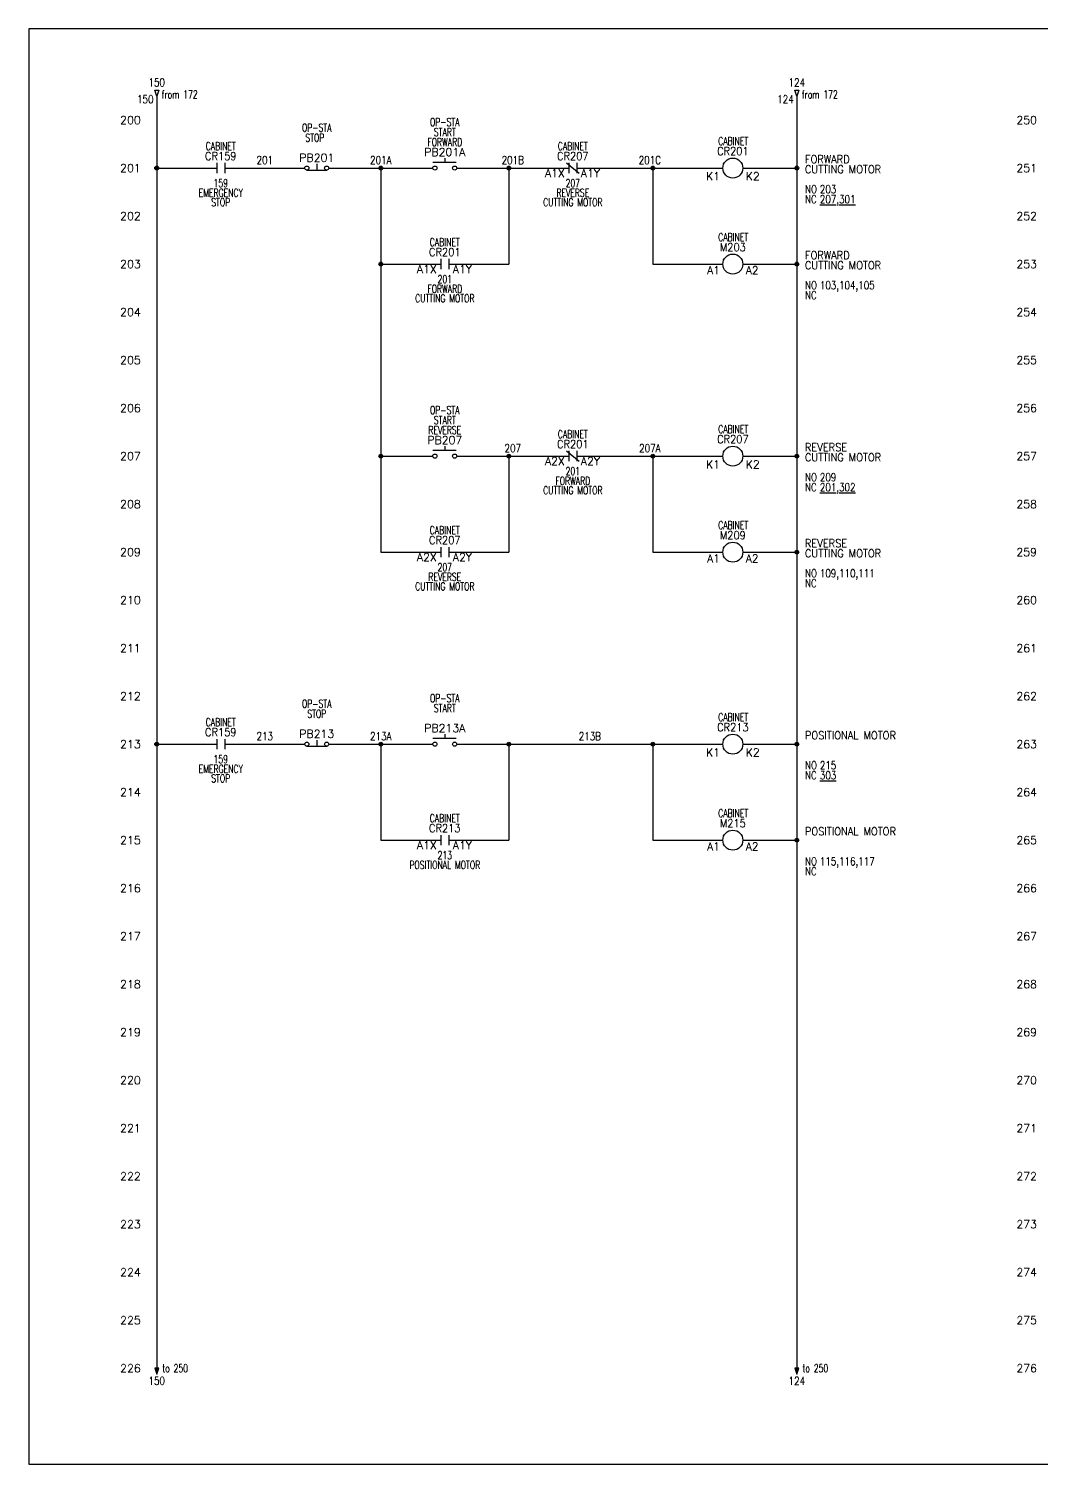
# Model space of a CAD drawing. Header units: inches. Extents: x 0 to 33.7, y 0 to 22.4.
# Drawn here: x 0 to 15.82, y 0 to 22.43 of the extents above; entities that cross this region are included whole.
import ezdxf
from ezdxf.enums import TextEntityAlignment as Align

# ---------------------------------------------------------------- set-up
doc = ezdxf.new("R2010")
doc.units = ezdxf.units.IN
doc.header["$MEASUREMENT"] = 0
for name, color, linetype in [('BLK_14AWG', 252, 'Continuous'), ('DESC', 1, 'Continuous'), ('DESCCHILD', 20, 'Continuous'), ('LOC', 8, 'Continuous'), ('MISC', 5, 'Continuous'), ('RED_18AWG', 1, 'Continuous'), ('SYMS', 7, 'Continuous'), ('TAGS', 5, 'Continuous'), ('TERMS', 6, 'Continuous'), ('TITLE', 7, 'Continuous'), ('WHT_16AWG', 7, 'Continuous'), ('WIRENO', 3, 'Continuous'), ('WIREREF', 52, 'Continuous'), ('WIREREF_DEST', 3, 'Continuous'), ('XREF', 7, 'Continuous'), ('XREFCHILD', 134, 'Continuous')]:
    doc.layers.add(name, color=color, linetype=linetype)
doc.styles.add('ITALIC', font='ITALIC')
doc.styles.add('SIMPLEX', font='SIMPLEX')
doc.styles.add('WD', font='romans.shx')

# ---------------------------------------------------------------- blocks, each defined once
blk = doc.blocks.new('ACADE D Titleblock')
for p, q in [((33.469, 22.427), (0, 22.427)), ((0, 22.427), (0, 0)), ((0, 0), (33.469, 0))]:
    blk.add_line(p, q)
at = {"layer": 'TITLE', "style": 'ITALIC'}
for tag, height, p in [('TITLE#1', 0.125, (30.281, 1.755)), ('TITLE#2', 0.125, (30.281, 1.552)), ('TITLE#3', 0.125, (30.281, 1.35)), ('TITLE#4', 0.125, (30.281, 1.147)), ('DWG#', 0.2, (31.121, 0.66)), ('SH#', 0.2, (31.541, 0.187)), ('SHTS', 0.2, (32.92, 0.187))]:
    blk.add_attdef(tag, text='', height=height, dxfattribs=at).set_placement(p, align=Align.MIDDLE_CENTER)
at = {"layer": 'TITLE', "style": 'SIMPLEX'}
blk.add_attdef('CAD#', (33.701, 1.677), '', height=0.0938, rotation=90, dxfattribs=at)
at = {"layer": 'TITLE'}
for tag, p, style in [('ENGINEER', (24.406, 0.664), 'ITALIC'), ('CHKDBY', (26.023, 0.664), 'ITALIC'), ('SCALE', (27.742, 0.139), 'SIMPLEX'), ('DATE', (29.152, 0.139), 'SIMPLEX'), ('JOB#', (24.632, 0.092), 'ITALIC'), ('DRAWNBY', (26.093, 0.092), 'ITALIC')]:
    blk.add_attdef(tag, p, '', height=0.0975, dxfattribs=dict(at, style=style))
at = {"layer": 'TITLE', "flags": 9}
blk.add_attdef('WD_TB', (27.182, -0.207), '', height=0.125, dxfattribs=at)
blk = doc.blocks.new('WD_MLRH')
at = {"style": 'WD'}
blk.add_attdef('RUNGFIRST', text='', height=0.125, dxfattribs=at).set_placement((-0.25, 0), align=Align.MIDDLE_RIGHT)
at = {"style": 'WD', "flags": 1}
for tag, p in [('RUNGHORV', (-0.25, -0.127)), ('RUNGDIST', (-0.25, -0.2)), ('RUNGCNT', (-0.25, -0.237)), ('RUNGINC', (-0.25, -0.163)), ('WIRE-START', (-0.25, -0.356)), ('WIRE-GSUF', (-0.25, -0.396)), ('PH3SPACE', (-0.25, -0.437)), ('WIREMODE', (-0.25, -0.281)), ('WIREFMT', (-0.25, -0.321))]:
    blk.add_attdef(tag, text='', height=0.025, dxfattribs=at).set_placement(p, align=Align.RIGHT)
blk = doc.blocks.new('WDDOT')
for radius in [0.03, 0.0187, 0.00929]:
    blk.add_circle((0, 0), radius)
blk = doc.blocks.new('HCR21')
at = {"linetype": 'Continuous'}
for p, q in [((-0.062, 0.08), (-0.062, -0.08)), ((0.062, 0.08), (0.062, -0.08))]:
    blk.add_line(p, q, dxfattribs=at)
at = {"style": 'WD'}
for tag, width, p in [('INST', 0.7, (0, 0.451)), ('TAG2', 0.9, (0, 0.125)), ('LOC', 0.7, (0, 0.281)), ('XREF', 0.7, (0, -0.297)), ('DESC1', 0.7, (0, -0.449)), ('DESC2', 0.7, (0, -0.597)), ('DESC3', 0.7, (0, -0.744))]:
    blk.add_attdef(tag, text='', height=0.125, dxfattribs=dict(at, width=width)).set_placement(p, align=Align.CENTER)
for tag, p, height, flags in [('X4TERM01', (-0.062, 0), 0.0125, 1), ('X1TERM02', (0.062, 0), 0.0125, 1), ('FAMILY', (0.097, 0.053), 0.01, 9), ('CONTACT', (0.097, 0.036), 0.01, 1)]:
    blk.add_attdef(tag, p, '', height=height, dxfattribs=dict(at, flags=flags))
for tag, p in [('X2LINK', (0, 0.125)), ('X8LINK', (0, -0.125))]:
    blk.add_attdef(tag, p, '', height=0.01, dxfattribs=at)
at = {"linetype": 'Continuous', "style": 'WD', "flags": 8}
blk.add_attdef('TERM01', text='', height=0.125, dxfattribs=at).set_placement((-0.125, -0.016), align=Align.TOP_RIGHT)
blk.add_attdef('TERM02', text='', height=0.125, dxfattribs=at).set_placement((0.125, -0.016), align=Align.TOP_LEFT)
blk = doc.blocks.new('HPB12')
for p, q in [((0, 0.065), (0, -0.033)), ((-0.156, -0.033), (0.156, -0.033))]:
    blk.add_line(p, q)
for centre in [(-0.155, 0), (0.155, 0)]:
    blk.add_circle(centre, 0.0322)
at = {"style": 'WD', "width": 0.7}
for tag, p in [('INST', (0, 0.738)), ('LOC', (0, 0.568)), ('DESC1', (0, 0.412)), ('DESC2', (0, 0.255)), ('XREF', (0, -0.232))]:
    blk.add_attdef(tag, text='', height=0.125, dxfattribs=at).set_placement(p, align=Align.CENTER)
at = {"style": 'WD'}
blk.add_attdef('TAG1', text='', height=0.125, dxfattribs=at).set_placement((0, 0.099), align=Align.CENTER)
for tag, p, height, flags in [('X4TERM01', (-0.188, 0), 0.0125, 1), ('FAMILY', (0.054, 0.058), 0.01, 9), ('CONTACT', (0.054, 0.042), 0.01, 9), ('X1TERM02', (0.188, 0), 0.0125, 1)]:
    blk.add_attdef(tag, p, '', height=height, dxfattribs=dict(at, flags=flags))
for tag, p in [('X2LINK', (0, 0.125)), ('X8LINK', (0, -0.094))]:
    blk.add_attdef(tag, p, '', height=0.01, dxfattribs=at)
at = {"linetype": 'Continuous', "style": 'WD', "flags": 9}
for tag, p in [('MFG', (0.076, -0.006)), ('CAT', (0.076, 0.017)), ('ASSYCODE', (0.076, -0.022))]:
    blk.add_attdef(tag, text='', height=0.01, dxfattribs=at).set_placement(p, align=Align.CENTER)
at = {"linetype": 'Continuous', "style": 'WD', "flags": 8}
blk.add_attdef('TERM01', text='', height=0.125, dxfattribs=at).set_placement((-0.25, -0.031), align=Align.TOP_RIGHT)
blk.add_attdef('TERM02', text='', height=0.125, dxfattribs=at).set_placement((0.25, -0.031), align=Align.TOP_LEFT)
blk = doc.blocks.new('HPB11')
for p, q in [((-0.185, 0.094), (0.18, 0.094)), ((0, 0.156), (0, 0.094))]:
    blk.add_line(p, q)
for centre in [(-0.155, 0), (0.155, 0)]:
    blk.add_circle(centre, 0.0322)
at = {"style": 'WD', "width": 0.7}
for tag, p in [('INST', (0, 0.826)), ('LOC', (0, 0.656)), ('DESC1', (0, 0.5)), ('DESC2', (0, 0.344)), ('XREF', (0, -0.219))]:
    blk.add_attdef(tag, text='', height=0.125, dxfattribs=at).set_placement(p, align=Align.CENTER)
at = {"style": 'WD'}
blk.add_attdef('TAG1', text='', height=0.125, dxfattribs=at).set_placement((0, 0.188), align=Align.CENTER)
for tag, p in [('X2LINK', (0, 0.219)), ('X8LINK', (0, 0))]:
    blk.add_attdef(tag, p, '', height=0.01, dxfattribs=at)
for tag, p, height, flags in [('X4TERM01', (-0.188, 0), 0.0125, 1), ('X1TERM02', (0.188, 0), 0.0125, 1), ('FAMILY', (0.205, 0.152), 0.01, 9), ('CONTACT', (0.205, 0.136), 0.01, 1)]:
    blk.add_attdef(tag, p, '', height=height, dxfattribs=dict(at, flags=flags))
at = {"linetype": 'Continuous', "style": 'WD', "flags": 9}
for tag, p in [('ASSYCODE', (0.23, 0.071)), ('MFG', (0.228, 0.089)), ('CAT', (0.23, 0.108))]:
    blk.add_attdef(tag, text='', height=0.01, dxfattribs=at).set_placement(p, align=Align.CENTER)
at = {"linetype": 'Continuous', "style": 'WD', "flags": 8}
blk.add_attdef('TERM01', text='', height=0.125, dxfattribs=at).set_placement((-0.25, -0.031), align=Align.TOP_RIGHT)
blk.add_attdef('TERM02', text='', height=0.125, dxfattribs=at).set_placement((0.25, -0.031), align=Align.TOP_LEFT)
blk = doc.blocks.new('HCR22')
at = {"linetype": 'Continuous'}
for p, q in [((-0.1, 0.08), (0.1, -0.08)), ((-0.062, 0.08), (-0.062, -0.08)), ((0.062, 0.08), (0.062, -0.08))]:
    blk.add_line(p, q, dxfattribs=at)
at = {"style": 'WD'}
for tag, width, p in [('INST', 0.7, (0, 0.451)), ('TAG2', 0.9, (0, 0.125)), ('LOC', 0.7, (0, 0.281)), ('XREF', 0.7, (0, -0.297)), ('DESC1', 0.7, (0, -0.449)), ('DESC2', 0.7, (0, -0.597)), ('DESC3', 0.7, (0, -0.744))]:
    blk.add_attdef(tag, text='', height=0.125, dxfattribs=dict(at, width=width)).set_placement(p, align=Align.CENTER)
for tag, p, height, flags in [('X4TERM01', (-0.062, 0), 0.0125, 1), ('X1TERM02', (0.062, 0), 0.0125, 1), ('FAMILY', (0.097, 0.036), 0.01, 9), ('CONTACT', (0.097, 0.02), 0.01, 1)]:
    blk.add_attdef(tag, p, '', height=height, dxfattribs=dict(at, flags=flags))
for tag, p in [('X2LINK', (0, 0.125)), ('X8LINK', (0, -0.125))]:
    blk.add_attdef(tag, p, '', height=0.01, dxfattribs=at)
at = {"linetype": 'Continuous', "style": 'WD', "flags": 8}
blk.add_attdef('TERM01', text='', height=0.125, dxfattribs=at).set_placement((-0.125, -0.016), align=Align.TOP_RIGHT)
blk.add_attdef('TERM02', text='', height=0.125, dxfattribs=at).set_placement((0.125, -0.016), align=Align.TOP_LEFT)
blk = doc.blocks.new('HCR1')
blk.add_circle((0, 0), 0.156)
at = {"style": 'WD'}
for tag, width, p in [('INST', 0.7, (0.006, 0.528)), ('LOC', 0.7, (0.006, 0.359)), ('TAG1', 0.9, (0, 0.202))]:
    blk.add_attdef(tag, text='', height=0.125, dxfattribs=dict(at, width=width)).set_placement(p, align=Align.CENTER)
at = {"style": 'WD', "flags": 1}
for tag, p in [('X4TERM01', (-0.156, 0)), ('X1TERM02', (0.156, 0))]:
    blk.add_attdef(tag, p, '', height=0.0125, dxfattribs=at)
at = {"linetype": 'Continuous', "style": 'WD', "flags": 9}
blk.add_attdef('ASSYCODE', text='', height=0.01, dxfattribs=at).set_placement((0, 0.125), align=Align.CENTER)
at = {"style": 'WD', "flags": 9}
blk.add_attdef('FAMILY', text='', height=0.01, dxfattribs=at).set_placement((-0.005, 0.17), align=Align.CENTER)
at = {"linetype": 'Continuous', "style": 'WD', "flags": 1}
for tag, p in [('MFG', (0, 0.14)), ('CAT', (0, 0.159))]:
    blk.add_attdef(tag, text='', height=0.01, dxfattribs=at).set_placement(p, align=Align.MIDDLE)
at = {"style": 'WD'}
for tag, p, width in [('DESC1', (1.126, 0.076), 0.9), ('DESC2', (1.126, -0.081), 0.9), ('DESC3', (1.126, -0.237), 0.9), ('XREFNO', (1.359, -0.393), 0.8), ('XREFNC', (1.359, -0.549), 0.8)]:
    blk.add_attdef(tag, p, '', height=0.125, dxfattribs=dict(at, width=width))
at = {"linetype": 'Continuous', "style": 'WD'}
blk.add_attdef('TERM01', text='', height=0.125, dxfattribs=at).set_placement((-0.2, -0.066), align=Align.TOP_RIGHT)
blk.add_attdef('TERM02', text='', height=0.125, dxfattribs=at).set_placement((0.2, -0.066), align=Align.TOP_LEFT)
at = {"style": 'WD', "width": 0.8, "flags": 8}
for tag, p in [('NO', (1.126, -0.393)), ('NC', (1.126, -0.549))]:
    blk.add_attdef(tag, p, '', height=0.125, dxfattribs=at)
blk = doc.blocks.new('HA1D2')
blk.add_lwpolyline([(0, 0.094), (0.031, 0.094), (0, 0), (-0.031, 0.094), (0, 0.094)])
at = {"style": 'WD', "width": 0.8, "flags": 8}
blk.add_attdef('WIRENO', text='', height=0.125, dxfattribs=at).set_placement((0, 0.15), align=Align.CENTER)
at = {"style": 'WD', "flags": 1}
for tag, p in [('X8TERM01', (0, 0)), ('SIGCODE', (0.026, 0.066))]:
    blk.add_attdef(tag, p, '', height=0.01, dxfattribs=at)
at = {"style": 'WD', "width": 0.7}
for tag, p in [('XREF', (0.077, -0.037)), ('DESC1', (0.077, -0.206))]:
    blk.add_attdef(tag, p, '', height=0.125, dxfattribs=at)
blk = doc.blocks.new('HA1S4')
for points in [[(0, 0), (-0.031, 0), (0, -0.094), (0.031, 0), (0, 0)], [(0.016, -0.011), (-0.016, -0.011), (0, -0.058), (0.016, -0.011)]]:
    blk.add_lwpolyline(points)
at = {"style": 'WD', "width": 0.7}
for tag, p in [('DESC1', (0.088, 0.113)), ('XREF', (0.088, -0.062))]:
    blk.add_attdef(tag, p, '', height=0.125, dxfattribs=at)
at = {"style": 'WD', "flags": 1}
for tag, p in [('X2TERM01', (0, 0)), ('SIGCODE', (0.035, -0.083))]:
    blk.add_attdef(tag, p, '', height=0.01, dxfattribs=at)
at = {"style": 'WD', "width": 0.8, "flags": 8}
blk.add_attdef('WIRENO', text='', height=0.125, dxfattribs=at).set_placement((0, -0.259), align=Align.CENTER)
blk = doc.blocks.new('WD_WNV')
at = {"linetype": 'Continuous', "style": 'WD', "width": 0.8}
blk.add_attdef('WIRENO', text='', height=0.125, dxfattribs=at).set_placement((-0.05, 0), align=Align.MIDDLE_RIGHT)
at = {"style": 'WD', "flags": 1}
for tag, p in [('W01USER', (-0.062, 0.094)), ('W02USER', (-0.062, 0.086)), ('W03USER', (-0.062, 0.078)), ('W04USER', (-0.062, 0.07)), ('W05USER', (-0.062, 0.062)), ('W06USER', (-0.062, 0.055)), ('W07USER', (-0.062, 0.047)), ('W08USER', (-0.062, 0.039)), ('W09USER', (-0.062, 0.031)), ('W10USER', (-0.062, 0.023))]:
    blk.add_attdef(tag, text='', height=0.005, dxfattribs=at).set_placement(p, align=Align.CENTER)
blk = doc.blocks.new('WD_WNH')
at = {"linetype": 'Continuous', "style": 'WD', "width": 0.8}
blk.add_attdef('WIRENO', text='', height=0.125, dxfattribs=at).set_placement((0, 0.062), align=Align.CENTER)
at = {"style": 'WD', "flags": 1}
for tag, p in [('W01USER', (0, 0.078)), ('W02USER', (0, 0.07)), ('W03USER', (0, 0.062)), ('W04USER', (0, 0.055)), ('W05USER', (0, 0.047)), ('W06USER', (0, 0.039)), ('W07USER', (0, 0.031)), ('W08USER', (0, 0.023)), ('W09USER', (0, 0.016)), ('W10USER', (0, 0.008))]:
    blk.add_attdef(tag, text='', height=0.005, dxfattribs=at).set_placement(p, align=Align.CENTER)
blk = doc.blocks.new('HMS1')
blk.add_circle((0, 0), 0.156)
at = {"style": 'WD'}
for tag, width, p in [('INST', 0.7, (0.006, 0.528)), ('LOC', 0.7, (0.006, 0.359)), ('TAG1', 0.9, (0, 0.202))]:
    blk.add_attdef(tag, text='', height=0.125, dxfattribs=dict(at, width=width)).set_placement(p, align=Align.CENTER)
at = {"style": 'WD', "flags": 1}
for tag, p in [('X4TERM01', (-0.156, 0)), ('X1TERM02', (0.156, 0))]:
    blk.add_attdef(tag, p, '', height=0.0125, dxfattribs=at)
at = {"linetype": 'Continuous', "style": 'WD', "flags": 9}
blk.add_attdef('ASSYCODE', text='', height=0.01, dxfattribs=at).set_placement((0, 0.113), align=Align.CENTER)
at = {"style": 'WD', "flags": 9}
blk.add_attdef('FAMILY', text='', height=0.01, dxfattribs=at).set_placement((-0.005, 0.17), align=Align.CENTER)
at = {"linetype": 'Continuous', "style": 'WD', "flags": 1}
for tag, p in [('MFG', (0, 0.14)), ('CAT', (0, 0.159))]:
    blk.add_attdef(tag, text='', height=0.01, dxfattribs=at).set_placement(p, align=Align.MIDDLE)
at = {"style": 'WD'}
for tag, p, width in [('DESC1', (1.126, 0.076), 0.9), ('DESC2', (1.126, -0.081), 0.9), ('DESC3', (1.126, -0.237), 0.9), ('XREFNO', (1.359, -0.393), 0.8), ('XREFNC', (1.359, -0.549), 0.8)]:
    blk.add_attdef(tag, p, '', height=0.125, dxfattribs=dict(at, width=width))
at = {"linetype": 'Continuous', "style": 'WD'}
blk.add_attdef('TERM01', text='', height=0.125, dxfattribs=at).set_placement((-0.2, -0.035), align=Align.TOP_RIGHT)
blk.add_attdef('TERM02', text='', height=0.125, dxfattribs=at).set_placement((0.2, -0.035), align=Align.TOP_LEFT)
at = {"style": 'WD', "width": 0.8, "flags": 8}
for tag, p in [('NO', (1.126, -0.393)), ('NC', (1.126, -0.549))]:
    blk.add_attdef(tag, p, '', height=0.125, dxfattribs=at)

msp = doc.modelspace()

# ---------------------------------------------------------------- linework, layer by layer
at = {"layer": 'BLK_14AWG'}
for p, q in [((2, 21.375), (2, 1.5)), ((2, 20.25), (2.938, 20.25)), ((2, 11.25), (2.938, 11.25))]:
    msp.add_line(p, q, dxfattribs=at)
at = {"layer": 'RED_18AWG'}
for p, q in [((3.062, 20.25), (4.312, 20.25)), ((4.688, 20.25), (6.312, 20.25)), ((5.5, 20.25), (5.5, 18.75)), ((6.688, 20.25), (8.438, 20.25)), ((7.5, 20.25), (7.5, 18.75)), ((8.562, 20.25), (10.844, 20.25)), ((9.75, 20.25), (9.75, 18.75)), ((5.5, 18.75), (6.438, 18.75)), ((5.5, 18.75), (5.5, 15.75)), ((6.562, 18.75), (7.5, 18.75)), ((9.75, 18.75), (10.844, 18.75)), ((5.5, 15.75), (6.312, 15.75)), ((5.5, 15.75), (5.5, 14.25)), ((6.688, 15.75), (8.438, 15.75)), ((7.5, 15.75), (7.5, 14.25)), ((8.562, 15.75), (10.844, 15.75)), ((9.75, 15.75), (9.75, 14.25)), ((5.5, 14.25), (6.438, 14.25)), ((6.562, 14.25), (7.5, 14.25)), ((9.75, 14.25), (10.844, 14.25)), ((3.062, 11.25), (4.312, 11.25)), ((4.688, 11.25), (6.312, 11.25)), ((5.5, 11.25), (5.5, 9.75)), ((6.688, 11.25), (10.844, 11.25)), ((7.5, 11.25), (7.5, 9.75)), ((9.75, 11.25), (9.75, 9.75)), ((5.5, 9.75), (6.438, 9.75)), ((6.562, 9.75), (7.5, 9.75)), ((9.75, 9.75), (10.844, 9.75))]:
    msp.add_line(p, q, dxfattribs=at)
at = {"layer": 'WHT_16AWG'}
for p, q in [((12, 21.375), (12, 1.5)), ((11.156, 20.25), (12, 20.25)), ((11.156, 18.75), (12, 18.75)), ((11.156, 15.75), (12, 15.75)), ((11.156, 14.25), (12, 14.25)), ((11.156, 11.25), (12, 11.25)), ((11.156, 9.75), (12, 9.75))]:
    msp.add_line(p, q, dxfattribs=at)

# ---------------------------------------------------------------- block references
msp.add_blockref('ACADE D Titleblock', (0, 0))
ref = msp.add_blockref('WD_MLRH', (2, 21))
ref.add_attrib('RUNGFIRST', '200', dxfattribs={"layer": 'MISC', "height": 0.125, "style": 'WD'}).set_placement((1.75, 21), align=Align.MIDDLE_RIGHT)
ref = msp.add_blockref('WD_MLRH', (16, 21))
ref.add_attrib('RUNGFIRST', '250', dxfattribs={"layer": 'MISC', "height": 0.125, "style": 'WD'}).set_placement((15.75, 21), align=Align.MIDDLE_RIGHT)
at = {"layer": 'SYMS'}
ref = msp.add_blockref('HA1D2', (2, 21.375), dxfattribs=at)
ref.add_attrib('WIRENO', '150', dxfattribs={"layer": 'WIREREF_DEST', "height": 0.125, "style": 'WD', "width": 0.8, "flags": 8}).set_placement((2, 21.525), align=Align.CENTER)
ref.add_attrib('XREF', 'from 172', (2.077, 21.338), dxfattribs={"layer": 'XREF', "height": 0.125, "style": 'WD', "width": 0.7})
ref = msp.add_blockref('HA1D2', (12, 21.375), dxfattribs=at)
ref.add_attrib('WIRENO', '124', dxfattribs={"layer": 'WIREREF_DEST', "height": 0.125, "style": 'WD', "width": 0.8, "flags": 8}).set_placement((12, 21.525), align=Align.CENTER)
ref.add_attrib('XREF', 'from 172', (12.077, 21.338), dxfattribs={"layer": 'XREF', "height": 0.125, "style": 'WD', "width": 0.7})
ref = msp.add_blockref('HPB12', (4.5, 20.25), dxfattribs=at)
ref.add_attrib('LOC', 'OP-STA', dxfattribs={"layer": 'LOC', "height": 0.125, "style": 'WD', "width": 0.7}).set_placement((4.5, 20.818), align=Align.CENTER)
ref.add_attrib('DESC1', 'STOP ', dxfattribs={"layer": 'DESC', "height": 0.125, "style": 'WD', "width": 0.7}).set_placement((4.5, 20.662), align=Align.CENTER)
ref.add_attrib('TAG1', 'PB201', dxfattribs={"layer": 'TAGS', "height": 0.125, "style": 'WD'}).set_placement((4.5, 20.349), align=Align.CENTER)
ref = msp.add_blockref('HPB11', (6.5, 20.25), dxfattribs=at)
ref.add_attrib('LOC', 'OP-STA', dxfattribs={"layer": 'LOC', "height": 0.125, "style": 'WD', "width": 0.7}).set_placement((6.5, 20.906), align=Align.CENTER)
ref.add_attrib('DESC2', 'FORWARD', dxfattribs={"layer": 'DESC', "height": 0.125, "style": 'WD', "width": 0.7}).set_placement((6.5, 20.594), align=Align.CENTER)
ref.add_attrib('DESC1', 'START', dxfattribs={"layer": 'DESC', "height": 0.125, "style": 'WD', "width": 0.7}).set_placement((6.5, 20.75), align=Align.CENTER)
ref.add_attrib('TAG1', 'PB201A', dxfattribs={"layer": 'TAGS', "height": 0.125, "style": 'WD'}).set_placement((6.5, 20.438), align=Align.CENTER)
ref = msp.add_blockref('HCR21', (3, 20.25), dxfattribs=at)
ref.add_attrib('LOC', 'CABINET', dxfattribs={"layer": 'LOC', "height": 0.125, "style": 'WD', "width": 0.7}).set_placement((3, 20.531), align=Align.CENTER)
ref.add_attrib('XREF', '159', dxfattribs={"layer": 'XREFCHILD', "height": 0.125, "style": 'WD', "width": 0.7}).set_placement((3, 19.953), align=Align.CENTER)
ref.add_attrib('DESC2', 'STOP', dxfattribs={"layer": 'DESCCHILD', "height": 0.125, "style": 'WD', "width": 0.7}).set_placement((3, 19.653), align=Align.CENTER)
ref.add_attrib('DESC1', 'EMERGENCY', dxfattribs={"layer": 'DESCCHILD', "height": 0.125, "style": 'WD', "width": 0.7}).set_placement((3, 19.801), align=Align.CENTER)
ref.add_attrib('TAG2', 'CR159', dxfattribs={"layer": 'TAGS', "height": 0.125, "style": 'WD', "width": 0.9}).set_placement((3, 20.375), align=Align.CENTER)
ref = msp.add_blockref('HCR22', (8.5, 20.25), dxfattribs=at)
ref.add_attrib('LOC', 'CABINET', dxfattribs={"layer": 'LOC', "height": 0.125, "style": 'WD', "width": 0.7}).set_placement((8.5, 20.531), align=Align.CENTER)
ref.add_attrib('DESC2', 'CUTTING MOTOR', dxfattribs={"layer": 'DESCCHILD', "height": 0.125, "style": 'WD', "width": 0.7}).set_placement((8.5, 19.653), align=Align.CENTER)
ref.add_attrib('DESC1', 'REVERSE', dxfattribs={"layer": 'DESCCHILD', "height": 0.125, "style": 'WD', "width": 0.7}).set_placement((8.5, 19.801), align=Align.CENTER)
ref.add_attrib('XREF', '207', dxfattribs={"layer": 'XREFCHILD', "height": 0.125, "style": 'WD', "width": 0.7}).set_placement((8.5, 19.953), align=Align.CENTER)
ref.add_attrib('TERM02', 'A1Y', dxfattribs={"layer": 'TERMS', "linetype": 'Continuous', "height": 0.125, "style": 'WD', "flags": 8}).set_placement((8.625, 20.234), align=Align.TOP_LEFT)
ref.add_attrib('TERM01', 'A1X', dxfattribs={"layer": 'TERMS', "linetype": 'Continuous', "height": 0.125, "style": 'WD', "flags": 8}).set_placement((8.375, 20.234), align=Align.TOP_RIGHT)
ref.add_attrib('TAG2', 'CR207', dxfattribs={"layer": 'TAGS', "height": 0.125, "style": 'WD', "width": 0.9}).set_placement((8.5, 20.375), align=Align.CENTER)
ref = msp.add_blockref('HCR1', (11, 20.25), dxfattribs=at)
ref.add_attrib('LOC', 'CABINET', dxfattribs={"layer": 'LOC', "height": 0.125, "style": 'WD', "width": 0.7}).set_placement((11.006, 20.609), align=Align.CENTER)
ref.add_attrib('NC', 'NC', (12.126, 19.701), dxfattribs={"layer": 'MISC', "height": 0.125, "style": 'WD', "width": 0.8, "flags": 8})
ref.add_attrib('NO', 'NO', (12.126, 19.857), dxfattribs={"layer": 'MISC', "height": 0.125, "style": 'WD', "width": 0.8, "flags": 8})
ref.add_attrib('TERM02', 'K2', dxfattribs={"layer": 'TERMS', "linetype": 'Continuous', "height": 0.125, "style": 'WD'}).set_placement((11.2, 20.184), align=Align.TOP_LEFT)
ref.add_attrib('TERM01', 'K1', dxfattribs={"layer": 'TERMS', "linetype": 'Continuous', "height": 0.125, "style": 'WD'}).set_placement((10.8, 20.184), align=Align.TOP_RIGHT)
ref.add_attrib('XREFNC', '%%u207%%u,%%u301%%u', (12.359, 19.701), dxfattribs={"layer": 'XREF', "height": 0.125, "style": 'WD', "width": 0.8})
ref.add_attrib('XREFNO', '203', (12.359, 19.857), dxfattribs={"layer": 'XREF', "height": 0.125, "style": 'WD', "width": 0.8})
ref.add_attrib('DESC2', 'CUTTING MOTOR', (12.126, 20.169), dxfattribs={"layer": 'DESC', "height": 0.125, "style": 'WD', "width": 0.9})
ref.add_attrib('DESC1', 'FORWARD', (12.126, 20.326), dxfattribs={"layer": 'DESC', "height": 0.125, "style": 'WD', "width": 0.9})
ref.add_attrib('TAG1', 'CR201', dxfattribs={"layer": 'TAGS', "height": 0.125, "style": 'WD', "width": 0.9}).set_placement((11, 20.452), align=Align.CENTER)
for p in [(2, 20.25), (5.5, 20.25), (7.5, 20.25), (9.75, 20.25), (12, 20.25), (5.5, 18.75), (12, 18.75), (5.5, 15.75), (7.5, 15.75), (9.75, 15.75), (12, 15.75), (12, 14.25), (2, 11.25), (5.5, 11.25), (7.5, 11.25), (9.75, 11.25), (12, 11.25), (12, 9.75)]:
    msp.add_blockref('WDDOT', p, dxfattribs=at)
ref = msp.add_blockref('HCR21', (6.5, 18.75), dxfattribs=at)
ref.add_attrib('LOC', 'CABINET', dxfattribs={"layer": 'LOC', "height": 0.125, "style": 'WD', "width": 0.7}).set_placement((6.5, 19.031), align=Align.CENTER)
ref.add_attrib('TERM02', 'A1Y', dxfattribs={"layer": 'TERMS', "linetype": 'Continuous', "height": 0.125, "style": 'WD', "flags": 8}).set_placement((6.625, 18.734), align=Align.TOP_LEFT)
ref.add_attrib('TERM01', 'A1X', dxfattribs={"layer": 'TERMS', "linetype": 'Continuous', "height": 0.125, "style": 'WD', "flags": 8}).set_placement((6.375, 18.734), align=Align.TOP_RIGHT)
ref.add_attrib('XREF', '201', dxfattribs={"layer": 'XREFCHILD', "height": 0.125, "style": 'WD', "width": 0.7}).set_placement((6.5, 18.453), align=Align.CENTER)
ref.add_attrib('DESC2', 'CUTTING MOTOR', dxfattribs={"layer": 'DESCCHILD', "height": 0.125, "style": 'WD', "width": 0.7}).set_placement((6.5, 18.153), align=Align.CENTER)
ref.add_attrib('DESC1', 'FORWARD', dxfattribs={"layer": 'DESCCHILD', "height": 0.125, "style": 'WD', "width": 0.7}).set_placement((6.5, 18.301), align=Align.CENTER)
ref.add_attrib('TAG2', 'CR201', dxfattribs={"layer": 'TAGS', "height": 0.125, "style": 'WD', "width": 0.9}).set_placement((6.5, 18.875), align=Align.CENTER)
ref = msp.add_blockref('HMS1', (11, 18.75), dxfattribs=at)
ref.add_attrib('LOC', 'CABINET', dxfattribs={"layer": 'LOC', "height": 0.125, "style": 'WD', "width": 0.7}).set_placement((11.006, 19.109), align=Align.CENTER)
ref.add_attrib('NC', 'NC', (12.126, 18.201), dxfattribs={"layer": 'MISC', "height": 0.125, "style": 'WD', "width": 0.8, "flags": 8})
ref.add_attrib('NO', 'NO', (12.126, 18.357), dxfattribs={"layer": 'MISC', "height": 0.125, "style": 'WD', "width": 0.8, "flags": 8})
ref.add_attrib('TERM02', 'A2', dxfattribs={"layer": 'TERMS', "linetype": 'Continuous', "height": 0.125, "style": 'WD'}).set_placement((11.2, 18.715), align=Align.TOP_LEFT)
ref.add_attrib('TERM01', 'A1', dxfattribs={"layer": 'TERMS', "linetype": 'Continuous', "height": 0.125, "style": 'WD'}).set_placement((10.8, 18.715), align=Align.TOP_RIGHT)
ref.add_attrib('XREFNO', '103,104,105', (12.359, 18.357), dxfattribs={"layer": 'XREF', "height": 0.125, "style": 'WD', "width": 0.8})
ref.add_attrib('DESC2', 'CUTTING MOTOR', (12.126, 18.669), dxfattribs={"layer": 'DESC', "height": 0.125, "style": 'WD', "width": 0.9})
ref.add_attrib('DESC1', 'FORWARD', (12.126, 18.826), dxfattribs={"layer": 'DESC', "height": 0.125, "style": 'WD', "width": 0.9})
ref.add_attrib('TAG1', 'M203', dxfattribs={"layer": 'TAGS', "height": 0.125, "style": 'WD', "width": 0.9}).set_placement((11, 18.952), align=Align.CENTER)
ref = msp.add_blockref('HPB11', (6.5, 15.75), dxfattribs=at)
ref.add_attrib('LOC', 'OP-STA', dxfattribs={"layer": 'LOC', "height": 0.125, "style": 'WD', "width": 0.7}).set_placement((6.5, 16.406), align=Align.CENTER)
ref.add_attrib('DESC2', 'REVERSE', dxfattribs={"layer": 'DESC', "height": 0.125, "style": 'WD', "width": 0.7}).set_placement((6.5, 16.094), align=Align.CENTER)
ref.add_attrib('DESC1', 'START', dxfattribs={"layer": 'DESC', "height": 0.125, "style": 'WD', "width": 0.7}).set_placement((6.5, 16.25), align=Align.CENTER)
ref.add_attrib('TAG1', 'PB207', dxfattribs={"layer": 'TAGS', "height": 0.125, "style": 'WD'}).set_placement((6.5, 15.938), align=Align.CENTER)
ref = msp.add_blockref('HCR22', (8.5, 15.75), dxfattribs=at)
ref.add_attrib('LOC', 'CABINET', dxfattribs={"layer": 'LOC', "height": 0.125, "style": 'WD', "width": 0.7}).set_placement((8.5, 16.031), align=Align.CENTER)
ref.add_attrib('DESC2', 'CUTTING MOTOR', dxfattribs={"layer": 'DESCCHILD', "height": 0.125, "style": 'WD', "width": 0.7}).set_placement((8.5, 15.153), align=Align.CENTER)
ref.add_attrib('DESC1', 'FORWARD', dxfattribs={"layer": 'DESCCHILD', "height": 0.125, "style": 'WD', "width": 0.7}).set_placement((8.5, 15.301), align=Align.CENTER)
ref.add_attrib('XREF', '201', dxfattribs={"layer": 'XREFCHILD', "height": 0.125, "style": 'WD', "width": 0.7}).set_placement((8.5, 15.453), align=Align.CENTER)
ref.add_attrib('TERM02', 'A2Y', dxfattribs={"layer": 'TERMS', "linetype": 'Continuous', "height": 0.125, "style": 'WD', "flags": 8}).set_placement((8.625, 15.734), align=Align.TOP_LEFT)
ref.add_attrib('TERM01', 'A2X', dxfattribs={"layer": 'TERMS', "linetype": 'Continuous', "height": 0.125, "style": 'WD', "flags": 8}).set_placement((8.375, 15.734), align=Align.TOP_RIGHT)
ref.add_attrib('TAG2', 'CR201', dxfattribs={"layer": 'TAGS', "height": 0.125, "style": 'WD', "width": 0.9}).set_placement((8.5, 15.875), align=Align.CENTER)
ref = msp.add_blockref('HCR1', (11, 15.75), dxfattribs=at)
ref.add_attrib('LOC', 'CABINET', dxfattribs={"layer": 'LOC', "height": 0.125, "style": 'WD', "width": 0.7}).set_placement((11.006, 16.109), align=Align.CENTER)
ref.add_attrib('NC', 'NC', (12.126, 15.201), dxfattribs={"layer": 'MISC', "height": 0.125, "style": 'WD', "width": 0.8, "flags": 8})
ref.add_attrib('NO', 'NO', (12.126, 15.357), dxfattribs={"layer": 'MISC', "height": 0.125, "style": 'WD', "width": 0.8, "flags": 8})
ref.add_attrib('TERM02', 'K2', dxfattribs={"layer": 'TERMS', "linetype": 'Continuous', "height": 0.125, "style": 'WD'}).set_placement((11.2, 15.684), align=Align.TOP_LEFT)
ref.add_attrib('TERM01', 'K1', dxfattribs={"layer": 'TERMS', "linetype": 'Continuous', "height": 0.125, "style": 'WD'}).set_placement((10.8, 15.684), align=Align.TOP_RIGHT)
ref.add_attrib('XREFNC', '%%u201%%u,%%u302%%u', (12.359, 15.201), dxfattribs={"layer": 'XREF', "height": 0.125, "style": 'WD', "width": 0.8})
ref.add_attrib('XREFNO', '209', (12.359, 15.357), dxfattribs={"layer": 'XREF', "height": 0.125, "style": 'WD', "width": 0.8})
ref.add_attrib('DESC2', 'CUTTING MOTOR', (12.126, 15.669), dxfattribs={"layer": 'DESC', "height": 0.125, "style": 'WD', "width": 0.9})
ref.add_attrib('DESC1', 'REVERSE', (12.126, 15.826), dxfattribs={"layer": 'DESC', "height": 0.125, "style": 'WD', "width": 0.9})
ref.add_attrib('TAG1', 'CR207', dxfattribs={"layer": 'TAGS', "height": 0.125, "style": 'WD', "width": 0.9}).set_placement((11, 15.952), align=Align.CENTER)
ref = msp.add_blockref('HCR21', (6.5, 14.25), dxfattribs=at)
ref.add_attrib('LOC', 'CABINET', dxfattribs={"layer": 'LOC', "height": 0.125, "style": 'WD', "width": 0.7}).set_placement((6.5, 14.531), align=Align.CENTER)
ref.add_attrib('TERM02', 'A2Y', dxfattribs={"layer": 'TERMS', "linetype": 'Continuous', "height": 0.125, "style": 'WD', "flags": 8}).set_placement((6.625, 14.234), align=Align.TOP_LEFT)
ref.add_attrib('TERM01', 'A2X', dxfattribs={"layer": 'TERMS', "linetype": 'Continuous', "height": 0.125, "style": 'WD', "flags": 8}).set_placement((6.375, 14.234), align=Align.TOP_RIGHT)
ref.add_attrib('XREF', '207', dxfattribs={"layer": 'XREFCHILD', "height": 0.125, "style": 'WD', "width": 0.7}).set_placement((6.5, 13.953), align=Align.CENTER)
ref.add_attrib('DESC2', 'CUTTING MOTOR', dxfattribs={"layer": 'DESCCHILD', "height": 0.125, "style": 'WD', "width": 0.7}).set_placement((6.5, 13.653), align=Align.CENTER)
ref.add_attrib('DESC1', 'REVERSE', dxfattribs={"layer": 'DESCCHILD', "height": 0.125, "style": 'WD', "width": 0.7}).set_placement((6.5, 13.801), align=Align.CENTER)
ref.add_attrib('TAG2', 'CR207', dxfattribs={"layer": 'TAGS', "height": 0.125, "style": 'WD', "width": 0.9}).set_placement((6.5, 14.375), align=Align.CENTER)
ref = msp.add_blockref('HMS1', (11, 14.25), dxfattribs=at)
ref.add_attrib('LOC', 'CABINET', dxfattribs={"layer": 'LOC', "height": 0.125, "style": 'WD', "width": 0.7}).set_placement((11.006, 14.609), align=Align.CENTER)
ref.add_attrib('NC', 'NC', (12.126, 13.701), dxfattribs={"layer": 'MISC', "height": 0.125, "style": 'WD', "width": 0.8, "flags": 8})
ref.add_attrib('NO', 'NO', (12.126, 13.857), dxfattribs={"layer": 'MISC', "height": 0.125, "style": 'WD', "width": 0.8, "flags": 8})
ref.add_attrib('TERM02', 'A2', dxfattribs={"layer": 'TERMS', "linetype": 'Continuous', "height": 0.125, "style": 'WD'}).set_placement((11.2, 14.215), align=Align.TOP_LEFT)
ref.add_attrib('TERM01', 'A1', dxfattribs={"layer": 'TERMS', "linetype": 'Continuous', "height": 0.125, "style": 'WD'}).set_placement((10.8, 14.215), align=Align.TOP_RIGHT)
ref.add_attrib('XREFNO', '109,110,111', (12.359, 13.857), dxfattribs={"layer": 'XREF', "height": 0.125, "style": 'WD', "width": 0.8})
ref.add_attrib('DESC2', 'CUTTING MOTOR', (12.126, 14.169), dxfattribs={"layer": 'DESC', "height": 0.125, "style": 'WD', "width": 0.9})
ref.add_attrib('DESC1', 'REVERSE', (12.126, 14.326), dxfattribs={"layer": 'DESC', "height": 0.125, "style": 'WD', "width": 0.9})
ref.add_attrib('TAG1', 'M209', dxfattribs={"layer": 'TAGS', "height": 0.125, "style": 'WD', "width": 0.9}).set_placement((11, 14.452), align=Align.CENTER)
ref = msp.add_blockref('HPB12', (4.5, 11.25), dxfattribs=at)
ref.add_attrib('LOC', 'OP-STA', dxfattribs={"layer": 'LOC', "height": 0.125, "style": 'WD', "width": 0.7}).set_placement((4.5, 11.818), align=Align.CENTER)
ref.add_attrib('DESC1', 'STOP', dxfattribs={"layer": 'DESC', "height": 0.125, "style": 'WD', "width": 0.7}).set_placement((4.5, 11.662), align=Align.CENTER)
ref.add_attrib('TAG1', 'PB213', dxfattribs={"layer": 'TAGS', "height": 0.125, "style": 'WD'}).set_placement((4.5, 11.349), align=Align.CENTER)
ref = msp.add_blockref('HPB11', (6.5, 11.25), dxfattribs=at)
ref.add_attrib('LOC', 'OP-STA', dxfattribs={"layer": 'LOC', "height": 0.125, "style": 'WD', "width": 0.7}).set_placement((6.5, 11.906), align=Align.CENTER)
ref.add_attrib('DESC1', 'START', dxfattribs={"layer": 'DESC', "height": 0.125, "style": 'WD', "width": 0.7}).set_placement((6.5, 11.75), align=Align.CENTER)
ref.add_attrib('TAG1', 'PB213A', dxfattribs={"layer": 'TAGS', "height": 0.125, "style": 'WD'}).set_placement((6.5, 11.438), align=Align.CENTER)
ref = msp.add_blockref('HCR1', (11, 11.25), dxfattribs=at)
ref.add_attrib('LOC', 'CABINET', dxfattribs={"layer": 'LOC', "height": 0.125, "style": 'WD', "width": 0.7}).set_placement((11.006, 11.609), align=Align.CENTER)
ref.add_attrib('NC', 'NC', (12.126, 10.701), dxfattribs={"layer": 'MISC', "height": 0.125, "style": 'WD', "width": 0.8, "flags": 8})
ref.add_attrib('NO', 'NO', (12.126, 10.857), dxfattribs={"layer": 'MISC', "height": 0.125, "style": 'WD', "width": 0.8, "flags": 8})
ref.add_attrib('TERM02', 'K2', dxfattribs={"layer": 'TERMS', "linetype": 'Continuous', "height": 0.125, "style": 'WD'}).set_placement((11.2, 11.184), align=Align.TOP_LEFT)
ref.add_attrib('TERM01', 'K1', dxfattribs={"layer": 'TERMS', "linetype": 'Continuous', "height": 0.125, "style": 'WD'}).set_placement((10.8, 11.184), align=Align.TOP_RIGHT)
ref.add_attrib('XREFNC', '%%u303%%u', (12.359, 10.701), dxfattribs={"layer": 'XREF', "height": 0.125, "style": 'WD', "width": 0.8})
ref.add_attrib('XREFNO', '215', (12.359, 10.857), dxfattribs={"layer": 'XREF', "height": 0.125, "style": 'WD', "width": 0.8})
ref.add_attrib('DESC1', 'POSITIONAL MOTOR', (12.126, 11.326), dxfattribs={"layer": 'DESC', "height": 0.125, "style": 'WD', "width": 0.9})
ref.add_attrib('TAG1', 'CR213', dxfattribs={"layer": 'TAGS', "height": 0.125, "style": 'WD', "width": 0.9}).set_placement((11, 11.452), align=Align.CENTER)
ref = msp.add_blockref('HCR21', (3, 11.25), dxfattribs=at)
ref.add_attrib('LOC', 'CABINET', dxfattribs={"layer": 'LOC', "height": 0.125, "style": 'WD', "width": 0.7}).set_placement((3, 11.531), align=Align.CENTER)
ref.add_attrib('XREF', '159', dxfattribs={"layer": 'XREFCHILD', "height": 0.125, "style": 'WD', "width": 0.7}).set_placement((3, 10.953), align=Align.CENTER)
ref.add_attrib('DESC2', 'STOP', dxfattribs={"layer": 'DESCCHILD', "height": 0.125, "style": 'WD', "width": 0.7}).set_placement((3, 10.653), align=Align.CENTER)
ref.add_attrib('DESC1', 'EMERGENCY', dxfattribs={"layer": 'DESCCHILD', "height": 0.125, "style": 'WD', "width": 0.7}).set_placement((3, 10.801), align=Align.CENTER)
ref.add_attrib('TAG2', 'CR159', dxfattribs={"layer": 'TAGS', "height": 0.125, "style": 'WD', "width": 0.9}).set_placement((3, 11.375), align=Align.CENTER)
ref = msp.add_blockref('HCR21', (6.5, 9.75), dxfattribs=at)
ref.add_attrib('LOC', 'CABINET', dxfattribs={"layer": 'LOC', "height": 0.125, "style": 'WD', "width": 0.7}).set_placement((6.5, 10.031), align=Align.CENTER)
ref.add_attrib('TERM02', 'A1Y', dxfattribs={"layer": 'TERMS', "linetype": 'Continuous', "height": 0.125, "style": 'WD', "flags": 8}).set_placement((6.625, 9.734), align=Align.TOP_LEFT)
ref.add_attrib('TERM01', 'A1X', dxfattribs={"layer": 'TERMS', "linetype": 'Continuous', "height": 0.125, "style": 'WD', "flags": 8}).set_placement((6.375, 9.734), align=Align.TOP_RIGHT)
ref.add_attrib('XREF', '213', dxfattribs={"layer": 'XREFCHILD', "height": 0.125, "style": 'WD', "width": 0.7}).set_placement((6.5, 9.453), align=Align.CENTER)
ref.add_attrib('DESC1', 'POSITIONAL MOTOR', dxfattribs={"layer": 'DESCCHILD', "height": 0.125, "style": 'WD', "width": 0.7}).set_placement((6.5, 9.301), align=Align.CENTER)
ref.add_attrib('TAG2', 'CR213', dxfattribs={"layer": 'TAGS', "height": 0.125, "style": 'WD', "width": 0.9}).set_placement((6.5, 9.875), align=Align.CENTER)
ref = msp.add_blockref('HMS1', (11, 9.75), dxfattribs=at)
ref.add_attrib('LOC', 'CABINET', dxfattribs={"layer": 'LOC', "height": 0.125, "style": 'WD', "width": 0.7}).set_placement((11.006, 10.109), align=Align.CENTER)
ref.add_attrib('NC', 'NC', (12.126, 9.201), dxfattribs={"layer": 'MISC', "height": 0.125, "style": 'WD', "width": 0.8, "flags": 8})
ref.add_attrib('NO', 'NO', (12.126, 9.357), dxfattribs={"layer": 'MISC', "height": 0.125, "style": 'WD', "width": 0.8, "flags": 8})
ref.add_attrib('TERM02', 'A2', dxfattribs={"layer": 'TERMS', "linetype": 'Continuous', "height": 0.125, "style": 'WD'}).set_placement((11.2, 9.715), align=Align.TOP_LEFT)
ref.add_attrib('TERM01', 'A1', dxfattribs={"layer": 'TERMS', "linetype": 'Continuous', "height": 0.125, "style": 'WD'}).set_placement((10.8, 9.715), align=Align.TOP_RIGHT)
ref.add_attrib('XREFNO', '115,116,117', (12.359, 9.357), dxfattribs={"layer": 'XREF', "height": 0.125, "style": 'WD', "width": 0.8})
ref.add_attrib('DESC1', 'POSITIONAL MOTOR', (12.126, 9.826), dxfattribs={"layer": 'DESC', "height": 0.125, "style": 'WD', "width": 0.9})
ref.add_attrib('TAG1', 'M215', dxfattribs={"layer": 'TAGS', "height": 0.125, "style": 'WD', "width": 0.9}).set_placement((11, 9.952), align=Align.CENTER)
ref = msp.add_blockref('HA1S4', (2, 1.5), dxfattribs=at)
ref.add_attrib('WIRENO', '150', dxfattribs={"layer": 'WIREREF', "height": 0.125, "style": 'WD', "width": 0.8, "flags": 8}).set_placement((2, 1.241), align=Align.CENTER)
ref.add_attrib('XREF', 'to 250', (2.087, 1.438), dxfattribs={"layer": 'XREF', "height": 0.125, "style": 'WD', "width": 0.7})
ref = msp.add_blockref('HA1S4', (12, 1.5), dxfattribs=at)
ref.add_attrib('WIRENO', '124', dxfattribs={"layer": 'WIREREF', "height": 0.125, "style": 'WD', "width": 0.8, "flags": 8}).set_placement((12, 1.241), align=Align.CENTER)
ref.add_attrib('XREF', 'to 250', (12.088, 1.438), dxfattribs={"layer": 'XREF', "height": 0.125, "style": 'WD', "width": 0.7})
at = {"layer": 'WIRENO'}
ref = msp.add_blockref('WD_WNV', (2, 21.325), dxfattribs=at)
ref.add_attrib('WIRENO', '150', dxfattribs={"linetype": 'Continuous', "height": 0.125, "style": 'WD', "width": 0.8}).set_placement((1.95, 21.325), align=Align.MIDDLE_RIGHT)
ref = msp.add_blockref('WD_WNV', (12, 21.325), dxfattribs=at)
ref.add_attrib('WIRENO', '124', dxfattribs={"linetype": 'Continuous', "height": 0.125, "style": 'WD', "width": 0.8}).set_placement((11.95, 21.325), align=Align.MIDDLE_RIGHT)
ref = msp.add_blockref('WD_WNH', (3.688, 20.25), dxfattribs=at)
ref.add_attrib('WIRENO', '201', dxfattribs={"linetype": 'Continuous', "height": 0.125, "style": 'WD', "width": 0.8}).set_placement((3.688, 20.312), align=Align.CENTER)
ref = msp.add_blockref('WD_WNH', (5.5, 20.25), dxfattribs=at)
ref.add_attrib('WIRENO', '201A', dxfattribs={"linetype": 'Continuous', "height": 0.125, "style": 'WD', "width": 0.8}).set_placement((5.5, 20.312), align=Align.CENTER)
ref = msp.add_blockref('WD_WNH', (7.562, 20.25), dxfattribs=at)
ref.add_attrib('WIRENO', '201B', dxfattribs={"linetype": 'Continuous', "height": 0.125, "style": 'WD', "width": 0.8}).set_placement((7.562, 20.312), align=Align.CENTER)
ref = msp.add_blockref('WD_WNH', (9.703, 20.25), dxfattribs=at)
ref.add_attrib('WIRENO', '201C', dxfattribs={"linetype": 'Continuous', "height": 0.125, "style": 'WD', "width": 0.8}).set_placement((9.703, 20.312), align=Align.CENTER)
ref = msp.add_blockref('WD_WNH', (7.562, 15.75), dxfattribs=at)
ref.add_attrib('WIRENO', '207', dxfattribs={"linetype": 'Continuous', "height": 0.125, "style": 'WD', "width": 0.8}).set_placement((7.562, 15.812), align=Align.CENTER)
ref = msp.add_blockref('WD_WNH', (9.703, 15.75), dxfattribs=at)
ref.add_attrib('WIRENO', '207A', dxfattribs={"linetype": 'Continuous', "height": 0.125, "style": 'WD', "width": 0.8}).set_placement((9.703, 15.812), align=Align.CENTER)
ref = msp.add_blockref('WD_WNH', (3.688, 11.25), dxfattribs=at)
ref.add_attrib('WIRENO', '213', dxfattribs={"linetype": 'Continuous', "height": 0.125, "style": 'WD', "width": 0.8}).set_placement((3.688, 11.312), align=Align.CENTER)
ref = msp.add_blockref('WD_WNH', (5.5, 11.25), dxfattribs=at)
ref.add_attrib('WIRENO', '213A', dxfattribs={"linetype": 'Continuous', "height": 0.125, "style": 'WD', "width": 0.8}).set_placement((5.5, 11.312), align=Align.CENTER)
ref = msp.add_blockref('WD_WNH', (8.766, 11.25), dxfattribs=at)
ref.add_attrib('WIRENO', '213B', dxfattribs={"linetype": 'Continuous', "height": 0.125, "style": 'WD', "width": 0.8}).set_placement((8.766, 11.312), align=Align.CENTER)

# ---------------------------------------------------------------- texts
at = {"style": 'WD'}
for s, p in [('201', (1.75, 20.25)), ('251', (15.75, 20.25)), ('202', (1.75, 19.5)), ('252', (15.75, 19.5)), ('203', (1.75, 18.75)), ('253', (15.75, 18.75)), ('204', (1.75, 18)), ('254', (15.75, 18)), ('205', (1.75, 17.25)), ('255', (15.75, 17.25)), ('206', (1.75, 16.5)), ('256', (15.75, 16.5)), ('207', (1.75, 15.75)), ('257', (15.75, 15.75)), ('208', (1.75, 15)), ('258', (15.75, 15)), ('209', (1.75, 14.25)), ('259', (15.75, 14.25)), ('210', (1.75, 13.5)), ('260', (15.75, 13.5)), ('211', (1.75, 12.75)), ('261', (15.75, 12.75)), ('212', (1.75, 12)), ('262', (15.75, 12)), ('213', (1.75, 11.25)), ('263', (15.75, 11.25)), ('214', (1.75, 10.5)), ('264', (15.75, 10.5)), ('215', (1.75, 9.75)), ('265', (15.75, 9.75)), ('216', (1.75, 9)), ('266', (15.75, 9)), ('217', (1.75, 8.25)), ('267', (15.75, 8.25)), ('218', (1.75, 7.5)), ('268', (15.75, 7.5)), ('219', (1.75, 6.75)), ('269', (15.75, 6.75)), ('220', (1.75, 6)), ('270', (15.75, 6)), ('221', (1.75, 5.25)), ('271', (15.75, 5.25)), ('222', (1.75, 4.5)), ('272', (15.75, 4.5)), ('223', (1.75, 3.75)), ('273', (15.75, 3.75)), ('224', (1.75, 3)), ('274', (15.75, 3)), ('225', (1.75, 2.25)), ('275', (15.75, 2.25)), ('226', (1.75, 1.5)), ('276', (15.75, 1.5))]:
    msp.add_text(s, height=0.125, dxfattribs=at).set_placement(p, align=Align.MIDDLE_RIGHT)

doc.saveas('drawing.dxf')
